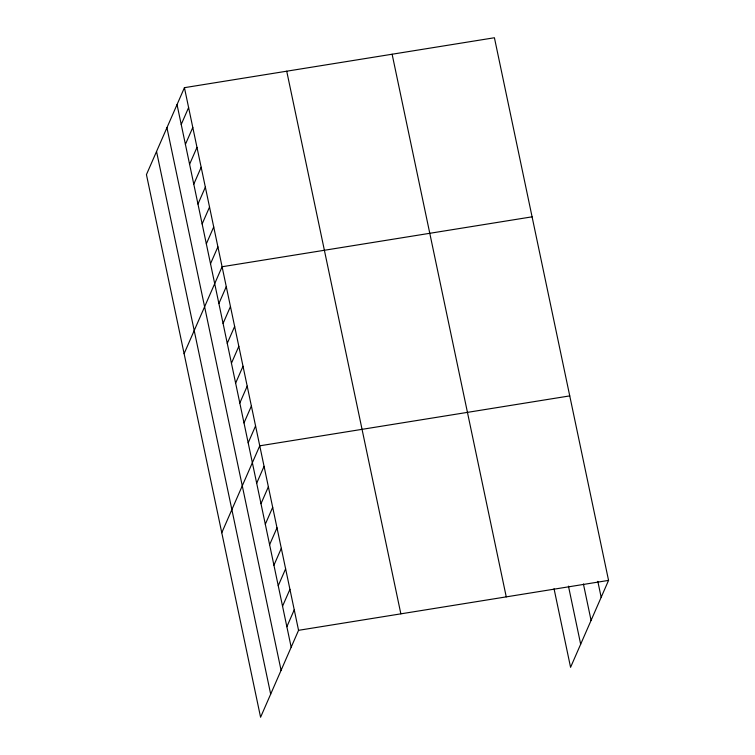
<?xml version="1.0" encoding="UTF-8"?>
<svg xmlns="http://www.w3.org/2000/svg" width="755" height="755" viewBox="0 0 755 755"><rect width="100%" height="100%" fill="white"/><g stroke="black" fill="none" stroke-linecap="round" stroke-linejoin="round"><path stroke-width="1.13" d="M184.428 87.674L146.442 174.603L260.579 717.25L298.555 630.321L184.428 87.674L494.421 37.75L608.558 580.397L570.572 667.326L554.047 588.749M181.228 124.471L188.608 107.569M185.409 144.365L192.799 127.463M189.599 164.269L196.98 147.367M193.78 184.163L201.16 167.261M197.961 204.058L205.351 187.155M202.151 223.961L209.531 207.049M206.332 243.856L213.722 226.953M210.522 263.75L217.902 246.847M184.107 353.68L222.093 266.741L532.086 216.827M218.893 303.548L226.273 286.645M223.074 323.442L230.454 306.539M227.255 343.336L234.645 326.434M231.445 363.24L238.825 346.337M235.626 383.134L243.016 366.232M239.816 403.028L247.196 386.126M243.997 422.932L251.387 406.02M248.187 442.826L255.567 425.924M221.772 532.747L259.748 445.818L569.751 395.894M256.681 483.219L264.061 466.316M260.994 503.717L268.374 486.815M265.307 524.225L272.687 507.322M269.611 544.723L277 527.82M273.923 565.221L281.313 548.319M278.236 585.72L285.626 568.817M282.549 606.218L289.939 589.315M286.862 626.726L294.242 609.823M298.555 630.321L608.558 580.397M597.818 581.359L601.169 597.299M583.407 583.964L591.071 620.412M568.458 586.135L580.67 644.223M392.119 54.228L506.256 596.875M286.721 71.197L400.858 613.843M177.038 104.577L291.175 647.224M166.94 127.68L281.077 670.327M156.54 151.491L270.677 694.138"/></g></svg>
